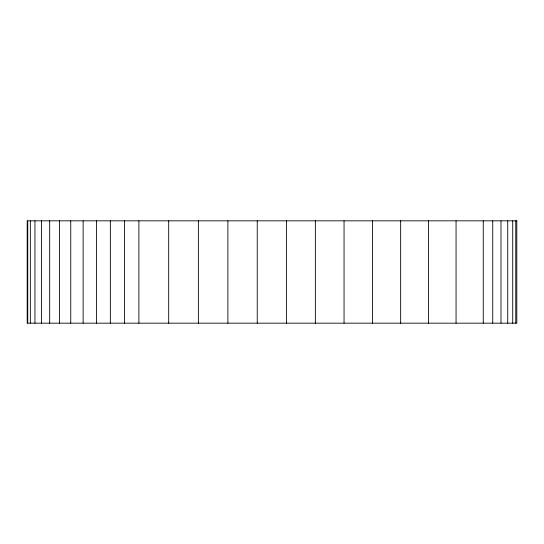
<?xml version="1.0" encoding="UTF-8"?>
<svg xmlns="http://www.w3.org/2000/svg" width="544" height="544" viewBox="0 0 544 544"><rect width="100%" height="100%" fill="white"/><g stroke="black" fill="none" stroke-linecap="round" stroke-linejoin="round"><path stroke-width="0.82" d="M515.766 220.83L515.766 323.17M512.706 220.83L512.706 323.17M507.722 220.83L507.722 323.17M500.99 220.83L500.99 323.17M492.735 220.83L492.735 323.17M483.249 220.83L483.249 323.17M456.056 220.83L456.056 323.17M428.516 220.83L428.516 323.17M400.656 220.83L400.656 323.17M372.49 220.83L372.49 323.17M344.046 220.83L344.046 323.17M315.343 220.83L315.343 323.17M286.396 220.83L286.396 323.17M257.237 220.83L257.237 323.17M227.888 220.83L227.888 323.17M198.363 220.83L198.363 323.17M168.694 220.83L168.694 323.17M138.897 220.83L138.897 323.17M124.596 220.83L124.596 323.17M110.344 220.83L110.344 323.17M96.431 220.83L96.431 323.17M83.137 220.83L83.137 323.17M70.754 220.83L70.754 323.17M59.52 220.83L59.52 323.17M49.681 220.83L49.681 323.17M41.432 220.83L41.432 323.17M34.945 220.83L34.945 323.17M30.355 220.83L30.355 323.17M27.751 220.83L27.751 323.17M516.8 220.83L27.2 220.83L27.2 323.17L516.8 323.17L516.8 220.83"/></g></svg>
